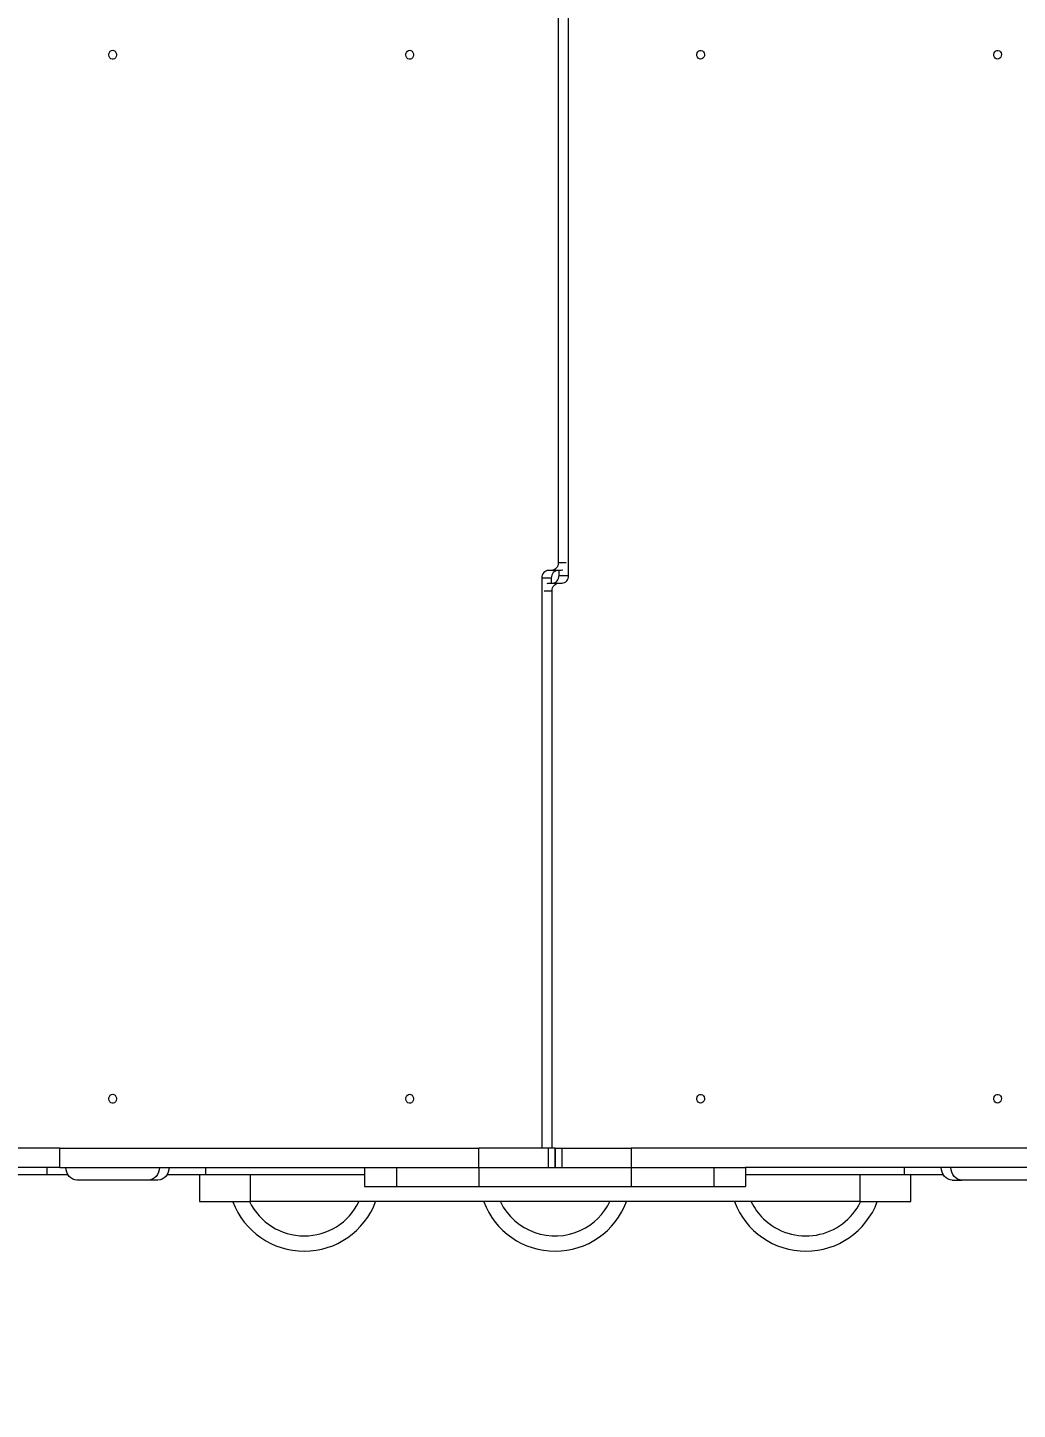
# Model space of a CAD drawing. Header units: millimetres. Extents: x -4952 to 3454, y -3329 to 3085.
# Drawn here: x 599 to 1378, y -422 to 666 of the extents above; entities that cross this region are included whole.
import ezdxf

# ---------------------------------------------------------------- set-up
doc = ezdxf.new("R2010")
doc.units = ezdxf.units.MM
for name, color, linetype in [('DIKOM_ОБЪЕКТ', 7, 'Continuous'), ('DIKOM_РАЗМЕР_ЗОНА', 7, 'Continuous'), ('DIKOM_РАЗМЕР_ОБЪЕКТА', 7, 'Continuous')]:
    doc.layers.add(name, color=color, linetype=linetype)
doc.styles.add('style1', font='arial.ttf', dxfattribs={"width": 0.8})
doc.dimstyles.new('1-50', dxfattribs={"dimtxt": 300, "dimasz": 200, "dimexe": 100, "dimexo": 0, "dimgap": 100, "dimtad": 1, "dimtxsty": 'style1', "dimcen": 200, "dimclrd": 7, "dimclre": 7, "dimclrt": 7, "dimadec": 1, "dimazin": 2, "dimtfac": 1, "dimtmove": 0, "dimatfit": 2, "dimfxl": 0, "dimlwd": 25, "dimlwe": 18, "dimarcsym": 0})

# ---------------------------------------------------------------- blocks, each defined once
blk = doc.blocks.new('*D0')
at = {"layer": 'Defpoints', "color": 0, "transparency": 16777216}
for p in [(-2531.9, 1597.7), (1364.3, 1597.7), (96.7, -1272.9)]:
    blk.add_point(p, dxfattribs=at)
at = {"layer": 'DIKOM_РАЗМЕР_ОБЪЕКТА', "color": 7, "lineweight": 18, "transparency": 16777216}
for p, q in [((1364.3, 1597.7), (-2631.9, 1597.7)), ((96.7, -1272.9), (-2631.9, -1272.9))]:
    blk.add_line(p, q, dxfattribs=at)
at = {"layer": 'DIKOM_РАЗМЕР_ОБЪЕКТА', "color": 7, "lineweight": 25, "transparency": 16777216}
blk.add_line((-2531.9, -1072.9), (-2531.9, 1397.7), dxfattribs=at)
at = {"layer": 'DIKOM_РАЗМЕР_ОБЪЕКТА', "color": 7, "transparency": 16777216}
for points in [[(-2565.2, 1397.7), (-2498.6, 1397.7), (-2531.9, 1597.7)], [(-2565.2, -1072.9), (-2498.6, -1072.9), (-2531.9, -1272.9)]]:
    blk.add_solid(points, dxfattribs=at)
at = {"layer": 'DIKOM_РАЗМЕР_ОБЪЕКТА', "color": 7, "transparency": 16777216, "insert": (-2785.1, 250.7), "char_height": 300, "attachment_point": 5, "rotation": 90, "style": 'style1'}
blk.add_mtext('2900', dxfattribs=at)
blk = doc.blocks.new('*D1')
at = {"layer": 'Defpoints', "color": 0, "transparency": 16777216}
for p in [(-2009.5, -99.6), (1973.4, -116.4), (1973.4, -1835.8)]:
    blk.add_point(p, dxfattribs=at)
at = {"layer": 'DIKOM_РАЗМЕР_ОБЪЕКТА', "color": 7, "lineweight": 18, "transparency": 16777216}
for p, q in [((-2009.5, -99.6), (-2009.5, -1935.8)), ((1973.4, -116.4), (1973.4, -1935.8))]:
    blk.add_line(p, q, dxfattribs=at)
at = {"layer": 'DIKOM_РАЗМЕР_ОБЪЕКТА', "color": 7, "lineweight": 25, "transparency": 16777216}
blk.add_line((-1809.5, -1835.8), (1773.4, -1835.8), dxfattribs=at)
at = {"layer": 'DIKOM_РАЗМЕР_ОБЪЕКТА', "color": 7, "transparency": 16777216}
for points in [[(-1809.5, -1802.5), (-1809.5, -1869.1), (-2009.5, -1835.8)], [(1773.4, -1802.5), (1773.4, -1869.1), (1973.4, -1835.8)]]:
    blk.add_solid(points, dxfattribs=at)
at = {"layer": 'DIKOM_РАЗМЕР_ОБЪЕКТА', "color": 7, "transparency": 16777216, "insert": (39, -1582.6), "char_height": 300, "attachment_point": 5, "style": 'style1'}
blk.add_mtext('4000', dxfattribs=at)
blk = doc.blocks.new('*D2')
at = {"layer": 'Defpoints', "color": 0, "transparency": 16777216}
for p in [(3454.3, 651.6), (-4106.6, -381.7), (3454.3, -3228.7)]:
    blk.add_point(p, dxfattribs=at)
at = {"layer": 'DIKOM_РАЗМЕР_ЗОНА', "color": 7, "lineweight": 18, "transparency": 16777216}
for p, q in [((3454.3, 651.6), (3454.3, -3328.7)), ((-4106.6, -381.7), (-4106.6, -3328.7))]:
    blk.add_line(p, q, dxfattribs=at)
at = {"layer": 'DIKOM_РАЗМЕР_ЗОНА', "color": 7, "lineweight": 25, "transparency": 16777216}
blk.add_line((-3906.6, -3228.7), (3254.3, -3228.7), dxfattribs=at)
at = {"layer": 'DIKOM_РАЗМЕР_ЗОНА', "color": 7, "transparency": 16777216}
for points in [[(-3906.6, -3195.3), (-3906.6, -3262), (-4106.6, -3228.7)], [(3254.3, -3195.3), (3254.3, -3262), (3454.3, -3228.7)]]:
    blk.add_solid(points, dxfattribs=at)
at = {"layer": 'DIKOM_РАЗМЕР_ЗОНА', "color": 7, "transparency": 16777216, "insert": (111.6, -2975.5), "char_height": 300, "attachment_point": 5, "style": 'style1'}
blk.add_mtext('7200', dxfattribs=at)

msp = doc.modelspace()

# ---------------------------------------------------------------- linework, layer by layer
at = {"layer": 'DIKOM_ОБЪЕКТ', "color": 7, "linetype": 'Continuous', "lineweight": 15}
for p, q in [((1016.756, 683.61), (1016.756, 244.61)), ((1024.938, 234.61), (1024.938, 683.61)), ((1022.959, 244.61), (1016.756, 244.61)), ((1003.761, 232.61), (1003.761, -216.39)), ((1011.254, 232.61), (1003.761, 232.61)), ((1011.558, 238.61), (1008.959, 238.61)), ((1009.644, 228.61), (1017.144, 228.61)), ((1011.254, 232.61), (1011.254, 228.61)), ((1019.051, 238.61), (1011.558, 238.61)), ((1017.144, 228.61), (1019.742, 228.61)), ((1017.438, 234.61), (1017.438, 238.61)), ((1017.438, 234.61), (1024.938, 234.61)), ((1005.641, 222.61), (1011.948, 222.61)), ((1011.948, -216.39), (1011.948, 222.61)), ((624.341, -216.39), (564.286, -216.39)), ((624.341, -231.39), (624.341, -216.39)), ((624.341, -216.39), (954.341, -216.39)), ((954.341, -231.39), (954.341, -216.39)), ((1009.068, -216.39), (954.341, -216.39)), ((1009.068, -231.39), (1009.068, -216.39)), ((1014.286, -216.39), (1009.068, -216.39)), ((1014.286, -216.39), (1014.286, -231.39)), ((1014.286, -216.39), (1019.503, -216.39)), ((1014.286, -231.39), (1014.286, -216.39)), ((1019.503, -216.39), (1019.503, -231.39)), ((1019.503, -216.39), (1074.231, -216.39)), ((1074.231, -216.39), (1074.231, -231.39)), ((1404.231, -216.39), (1074.231, -216.39)), ((624.341, -231.39), (564.286, -231.39)), ((614.286, -237.39), (564.286, -237.39)), ((614.286, -237.39), (614.286, -231.39)), ((630.823, -237.39), (614.286, -237.39)), ((624.341, -231.39), (864.648, -231.39)), ((739.286, -237.39), (708.486, -237.39)), ((734.286, -237.39), (734.286, -258.39)), ((739.286, -237.39), (739.286, -231.39)), ((864.286, -237.39), (739.286, -237.39)), ((774.286, -237.39), (774.286, -258.39)), ((864.286, -231.39), (864.286, -246.39)), ((864.286, -231.39), (864.286, -246.39)), ((864.648, -231.39), (889.309, -231.39)), ((889.309, -231.39), (889.309, -246.39)), ((889.309, -231.39), (954.341, -231.39)), ((954.341, -231.39), (954.341, -246.39)), ((954.341, -231.39), (1074.231, -231.39)), ((1074.231, -231.39), (1074.231, -246.39)), ((1074.231, -231.39), (1139.263, -231.39)), ((1139.263, -231.39), (1139.263, -246.39)), ((1139.263, -231.39), (1163.924, -231.39)), ((1404.231, -231.39), (1163.924, -231.39)), ((1164.286, -231.39), (1164.286, -246.39)), ((1164.286, -231.39), (1164.286, -246.39)), ((1289.286, -237.39), (1164.286, -237.39)), ((1254.286, -237.39), (1254.286, -258.39)), ((1289.286, -237.39), (1289.286, -231.39)), ((1320.114, -237.39), (1289.286, -237.39)), ((1294.286, -258.39), (1294.286, -237.39)), ((694.063, -241.39), (637.754, -241.39)), ((701.556, -241.39), (694.063, -241.39)), ((864.286, -246.39), (889.309, -246.39)), ((889.309, -246.39), (954.341, -246.39)), ((954.341, -246.39), (1074.231, -246.39)), ((1074.231, -246.39), (1139.263, -246.39)), ((1139.263, -246.39), (1164.286, -246.39)), ((1327.042, -241.39), (1334.542, -241.39)), ((1390.834, -241.39), (1334.542, -241.39)), ((734.286, -258.39), (774.286, -258.39)), ((1254.286, -258.39), (774.286, -258.39)), ((1254.286, -258.39), (1294.286, -258.39))]:
    msp.add_line(p, q, dxfattribs=at)
at = {"layer": 'DIKOM_ОБЪЕКТ', "color": 7, "linetype": 'Continuous', "lineweight": 15, "flags": 128}
for points in [[(665.908, 648.11), (666.893, 647.92), (667.771, 647.372), (668.447, 646.524), (668.847, 645.469), (668.93, 644.321), (668.685, 643.204), (668.139, 642.239), (667.351, 641.532), (666.407, 641.158), (665.409, 641.158), (664.465, 641.532), (663.677, 642.239), (663.132, 643.204), (662.887, 644.321), (662.969, 645.469), (663.37, 646.524), (664.046, 647.372), (664.924, 647.92), (665.908, 648.11)], [(899.806, 648.11), (900.791, 647.92), (901.669, 647.372), (902.345, 646.524), (902.746, 645.469), (902.828, 644.321), (902.583, 643.204), (902.037, 642.239), (901.25, 641.532), (900.306, 641.158), (899.307, 641.158), (898.363, 641.532), (897.576, 642.239), (897.03, 643.204), (896.785, 644.321), (896.867, 645.469), (897.268, 646.524), (897.944, 647.372), (898.822, 647.92), (899.806, 648.11)], [(1128.861, 641.11), (1127.877, 641.3), (1126.999, 641.848), (1126.324, 642.696), (1125.923, 643.751), (1125.84, 644.899), (1126.085, 646.016), (1126.631, 646.98), (1127.419, 647.688), (1128.362, 648.062), (1129.36, 648.062), (1130.304, 647.688), (1131.091, 646.98), (1131.637, 646.016), (1131.882, 644.899), (1131.8, 643.751), (1131.399, 642.696), (1130.723, 641.848), (1129.845, 641.3), (1128.861, 641.11)], [(1362.688, 641.11), (1361.704, 641.3), (1360.826, 641.848), (1360.151, 642.696), (1359.75, 643.751), (1359.667, 644.899), (1359.912, 646.016), (1360.458, 646.98), (1361.245, 647.688), (1362.189, 648.062), (1363.187, 648.062), (1364.131, 647.688), (1364.918, 646.98), (1365.464, 646.016), (1365.709, 644.899), (1365.626, 643.751), (1365.226, 642.696), (1364.55, 641.848), (1363.672, 641.3), (1362.688, 641.11)], [(1016.756, 244.61), (1016.656, 243.439), (1016.36, 242.314), (1015.88, 241.276), (1015.233, 240.367), (1014.446, 239.621), (1013.547, 239.067), (1012.572, 238.725), (1011.558, 238.61)], [(1008.959, 238.61), (1007.945, 238.495), (1006.97, 238.153), (1006.071, 237.599), (1005.284, 236.853), (1004.637, 235.943), (1004.157, 234.906), (1003.861, 233.78), (1003.761, 232.61)], [(1008.023, 228.31), (1008.63, 228.495), (1009.644, 228.61)], [(1016.452, 238.61), (1015.438, 238.495), (1014.463, 238.153), (1013.564, 237.599), (1012.777, 236.853), (1012.13, 235.943), (1011.65, 234.906), (1011.354, 233.78), (1011.254, 232.61)], [(1011.948, 222.61), (1012.048, 223.78), (1012.343, 224.906), (1012.823, 225.943), (1013.47, 226.853), (1014.257, 227.599), (1015.155, 228.153), (1016.13, 228.495), (1017.144, 228.61)], [(1012.242, 228.61), (1013.256, 228.725), (1014.23, 229.067), (1015.129, 229.621), (1015.916, 230.367), (1016.562, 231.276), (1017.043, 232.314), (1017.338, 233.439), (1017.438, 234.61)], [(1020.379, 238.809), (1020.065, 238.725), (1019.051, 238.61)], [(1019.742, 228.61), (1020.756, 228.725), (1021.73, 229.067), (1022.629, 229.621), (1023.416, 230.367), (1024.062, 231.276), (1024.543, 232.314), (1024.838, 233.439), (1024.938, 234.61)], [(665.908, -173.89), (666.893, -174.08), (667.771, -174.628), (668.447, -175.476), (668.847, -176.531), (668.93, -177.679), (668.685, -178.796), (668.139, -179.761), (667.351, -180.468), (666.407, -180.842), (665.409, -180.842), (664.465, -180.468), (663.677, -179.761), (663.132, -178.796), (662.887, -177.679), (662.969, -176.531), (663.37, -175.476), (664.046, -174.628), (664.924, -174.08), (665.908, -173.89)], [(899.806, -173.89), (900.791, -174.08), (901.669, -174.628), (902.345, -175.476), (902.746, -176.531), (902.828, -177.679), (902.583, -178.796), (902.037, -179.761), (901.25, -180.468), (900.306, -180.842), (899.307, -180.842), (898.363, -180.468), (897.576, -179.761), (897.03, -178.796), (896.785, -177.679), (896.867, -176.531), (897.268, -175.476), (897.944, -174.628), (898.822, -174.08), (899.806, -173.89)], [(1128.861, -180.89), (1127.877, -180.7), (1126.999, -180.152), (1126.324, -179.304), (1125.923, -178.249), (1125.84, -177.101), (1126.085, -175.984), (1126.631, -175.02), (1127.419, -174.312), (1128.362, -173.938), (1129.36, -173.938), (1130.304, -174.312), (1131.091, -175.02), (1131.637, -175.984), (1131.882, -177.101), (1131.8, -178.249), (1131.399, -179.304), (1130.723, -180.152), (1129.845, -180.7), (1128.861, -180.89)], [(1362.688, -180.89), (1361.704, -180.7), (1360.826, -180.152), (1360.151, -179.304), (1359.75, -178.249), (1359.667, -177.101), (1359.912, -175.984), (1360.458, -175.02), (1361.245, -174.312), (1362.189, -173.938), (1363.187, -173.938), (1364.131, -174.312), (1364.918, -175.02), (1365.464, -175.984), (1365.709, -177.101), (1365.626, -178.249), (1365.226, -179.304), (1364.55, -180.152), (1363.672, -180.7), (1362.688, -180.89)], [(637.754, -241.39), (636.064, -241.198), (634.439, -240.629), (632.941, -239.705), (631.628, -238.461), (630.551, -236.946), (629.75, -235.217), (629.257, -233.341), (629.091, -231.39)], [(702.726, -231.39), (702.559, -233.341), (702.066, -235.217), (701.266, -236.946), (700.188, -238.461), (698.875, -239.705), (697.378, -240.629), (695.753, -241.198), (694.063, -241.39)], [(710.219, -231.39), (710.052, -233.341), (709.559, -235.217), (708.759, -236.946), (707.681, -238.461), (706.369, -239.705), (704.871, -240.629), (703.246, -241.198), (701.556, -241.39)], [(1327.042, -241.39), (1325.353, -241.198), (1323.728, -240.629), (1322.231, -239.705), (1320.918, -238.461), (1319.841, -236.946), (1319.041, -235.217), (1318.548, -233.341), (1318.382, -231.39)], [(1334.542, -241.39), (1332.853, -241.198), (1331.228, -240.629), (1329.731, -239.705), (1328.418, -238.461), (1327.341, -236.946), (1326.541, -235.217), (1326.048, -233.341), (1325.882, -231.39)]]:
    msp.add_lwpolyline(points, dxfattribs=at)
at = {"layer": 'DIKOM_ОБЪЕКТ', "color": 7, "linetype": 'Continuous', "lineweight": 15}
for centre, radius, start, end in [((816.786, -237.39), 60, 200.539371, 339.512685), ((816.779, -237.492), 47.888, 205.874511, 334.090705), ((1014.286, -237.39), 60, 200.542489, 339.512685), ((1014.282, -237.449), 47.949, 205.952694, 295.073758), ((1014.296, -237.404), 47.984, 295.036492, 334.061237), ((1211.786, -237.39), 60, 200.487315, 339.512685), ((1210.907, -238.189), 46.815, 205.639714, 225.985545), ((1211.771, -237.494), 47.915, 225.820261, 334.00302)]:
    msp.add_arc(centre, radius, start, end, dxfattribs=at)

# ---------------------------------------------------------------- dimensions: what is measured, and where the dimension line sits
at = {"layer": 'DIKOM_РАЗМЕР_ЗОНА'}
dim = msp.add_linear_dim(base=(3454.29, -3228.679), p1=(-4106.578, -381.726), p2=(3454.29, 651.616), text='7200', dimstyle='1-50', dxfattribs=at)
dim.commit()
dim.dimension.update_dxf_attribs({"geometry": '*D2', "text_midpoint": (111.645, -3228.679), "dimtype": 160})
at = {"layer": 'DIKOM_РАЗМЕР_ОБЪЕКТА'}
dim = msp.add_linear_dim(base=(-2531.915, 1597.721), p1=(96.736, -1272.855), p2=(1364.286, 1597.721), angle=90, text='2900', dimstyle='1-50', dxfattribs=at)
dim.commit()
dim.dimension.update_dxf_attribs({"geometry": '*D0', "text_midpoint": (-2531.915, 250.694), "dimtype": 160})
dim = msp.add_linear_dim(base=(1973.401, -1835.802), p1=(-2009.521, -99.572), p2=(1973.401, -116.39), text='4000', dimstyle='1-50', dxfattribs=at)
dim.commit()
dim.dimension.update_dxf_attribs({"geometry": '*D1', "text_midpoint": (39.042, -1835.802), "dimtype": 160})

doc.saveas('drawing.dxf')
